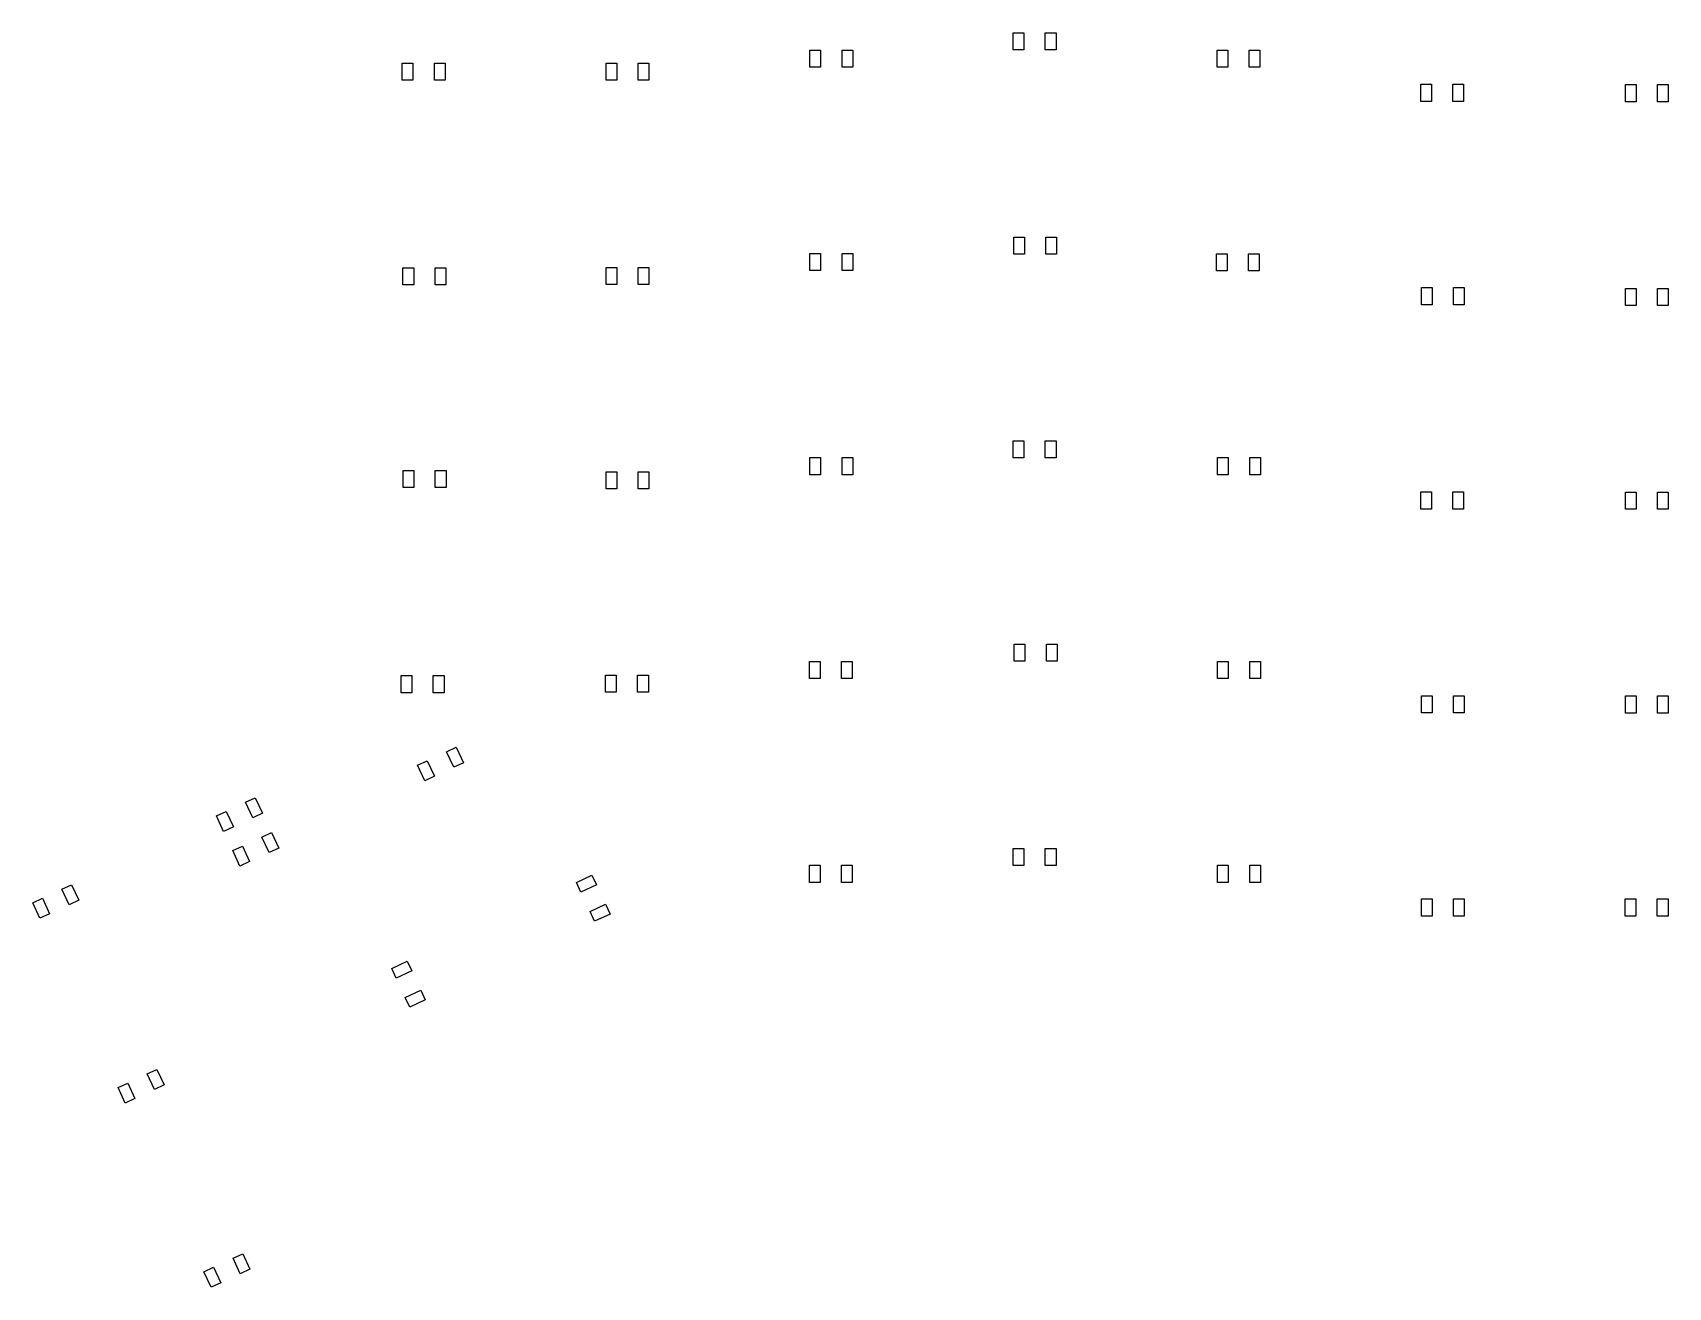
# Model space of a CAD drawing. Extents: x 36 to 189, y -186 to -69.
import ezdxf

# ---------------------------------------------------------------- set-up
doc = ezdxf.new("R2010")
doc.units = 0
doc.header["$MEASUREMENT"] = 0
doc.layers.add('BLACK', color=7, linetype='CONTINUOUS')

msp = doc.modelspace()

# ---------------------------------------------------------------- linework, layer by layer
at = {"layer": 'BLACK', "linetype": 'CONTINUOUS'}
for p, q in [((127.464, -70.6246), (127.464, -69.0246)), ((127.464, -69.0246), (128.464, -69.0246)), ((128.464, -69.0246), (128.464, -70.6246)), ((130.464, -70.6246), (130.464, -69.0246)), ((130.464, -69.0246), (131.464, -69.0246)), ((131.464, -69.0246), (131.464, -70.6246)), ((108.465, -72.2502), (108.465, -70.6502)), ((108.465, -70.6502), (109.465, -70.6502)), ((109.465, -70.6502), (109.465, -72.2502)), ((111.465, -72.2502), (111.465, -70.6502)), ((111.465, -70.6502), (112.465, -70.6502)), ((112.465, -70.6502), (112.465, -72.2502)), ((128.464, -70.6246), (127.464, -70.6246)), ((131.464, -70.6246), (130.464, -70.6246)), ((146.514, -72.2502), (146.514, -70.6502)), ((146.514, -70.6502), (147.514, -70.6502)), ((147.514, -70.6502), (147.514, -72.2502)), ((149.514, -72.2502), (149.514, -70.6502)), ((149.514, -70.6502), (150.514, -70.6502)), ((150.514, -70.6502), (150.514, -72.2502)), ((70.3646, -73.4694), (70.3646, -71.8694)), ((70.3646, -71.8694), (71.3646, -71.8694)), ((71.3646, -71.8694), (71.3646, -73.4694)), ((73.3646, -73.4694), (73.3646, -71.8694)), ((73.3646, -71.8694), (74.3646, -71.8694)), ((74.3646, -71.8694), (74.3646, -73.4694)), ((89.4146, -73.4694), (89.4146, -71.8694)), ((89.4146, -71.8694), (90.4146, -71.8694)), ((90.4146, -71.8694), (90.4146, -73.4694)), ((92.4146, -73.4694), (92.4146, -71.8694)), ((92.4146, -71.8694), (93.4146, -71.8694)), ((93.4146, -71.8694), (93.4146, -73.4694)), ((109.465, -72.2502), (108.465, -72.2502)), ((112.465, -72.2502), (111.465, -72.2502)), ((147.514, -72.2502), (146.514, -72.2502)), ((150.514, -72.2502), (149.514, -72.2502)), ((71.3646, -73.4694), (70.3646, -73.4694)), ((74.3646, -73.4694), (73.3646, -73.4694)), ((90.4146, -73.4694), (89.4146, -73.4694)), ((93.4146, -73.4694), (92.4146, -73.4694)), ((165.564, -75.4506), (165.564, -73.8506)), ((165.564, -73.8506), (166.564, -73.8506)), ((166.564, -73.8506), (166.564, -75.4506)), ((168.564, -75.4506), (168.564, -73.8506)), ((168.564, -73.8506), (169.564, -73.8506)), ((169.564, -73.8506), (169.564, -75.4506)), ((184.69, -75.476), (184.69, -73.876)), ((184.69, -73.876), (185.69, -73.876)), ((185.69, -73.876), (185.69, -75.476)), ((187.69, -75.476), (187.69, -73.876)), ((187.69, -73.876), (188.69, -73.876)), ((188.69, -73.876), (188.69, -75.476)), ((166.564, -75.4506), (165.564, -75.4506)), ((169.564, -75.4506), (168.564, -75.4506)), ((185.69, -75.476), (184.69, -75.476)), ((188.69, -75.476), (187.69, -75.476)), ((127.515, -89.7254), (127.515, -88.1254)), ((127.515, -88.1254), (128.515, -88.1254)), ((128.515, -88.1254), (128.515, -89.7254)), ((130.515, -89.7254), (130.515, -88.1254)), ((130.515, -88.1254), (131.515, -88.1254)), ((131.515, -88.1254), (131.515, -89.7254)), ((108.465, -91.2494), (108.465, -89.6494)), ((108.465, -89.6494), (109.465, -89.6494)), ((109.465, -89.6494), (109.465, -91.2494)), ((111.465, -91.2494), (111.465, -89.6494)), ((111.465, -89.6494), (112.465, -89.6494)), ((112.465, -89.6494), (112.465, -91.2494)), ((128.515, -89.7254), (127.515, -89.7254)), ((131.515, -89.7254), (130.515, -89.7254)), ((146.463, -91.3002), (146.463, -89.7002)), ((146.463, -89.7002), (147.463, -89.7002)), ((147.463, -89.7002), (147.463, -91.3002)), ((149.463, -91.3002), (149.463, -89.7002)), ((149.463, -89.7002), (150.463, -89.7002)), ((150.463, -89.7002), (150.463, -91.3002)), ((70.4281, -92.6083), (70.4281, -91.0083)), ((70.4281, -91.0083), (71.4281, -91.0083)), ((71.4281, -91.0083), (71.4281, -92.6083)), ((73.4281, -92.6083), (73.4281, -91.0083)), ((73.4281, -91.0083), (74.4281, -91.0083)), ((74.4281, -91.0083), (74.4281, -92.6083)), ((89.4146, -92.5702), (89.4146, -90.9702)), ((89.4146, -90.9702), (90.4146, -90.9702)), ((90.4146, -90.9702), (90.4146, -92.5702)), ((92.4146, -92.5702), (92.4146, -90.9702)), ((92.4146, -90.9702), (93.4146, -90.9702)), ((93.4146, -90.9702), (93.4146, -92.5702)), ((109.465, -91.2494), (108.465, -91.2494)), ((112.465, -91.2494), (111.465, -91.2494)), ((147.463, -91.3002), (146.463, -91.3002)), ((150.463, -91.3002), (149.463, -91.3002)), ((71.4281, -92.6083), (70.4281, -92.6083)), ((74.4281, -92.6083), (73.4281, -92.6083)), ((90.4146, -92.5702), (89.4146, -92.5702)), ((93.4146, -92.5702), (92.4146, -92.5702)), ((165.615, -94.4498), (165.615, -92.8498)), ((165.615, -92.8498), (166.615, -92.8498)), ((166.615, -92.8498), (166.615, -94.4498)), ((168.615, -94.4498), (168.615, -92.8498)), ((168.615, -92.8498), (169.615, -92.8498)), ((169.615, -92.8498), (169.615, -94.4498)), ((184.69, -94.526), (184.69, -92.926)), ((184.69, -92.926), (185.69, -92.926)), ((185.69, -92.926), (185.69, -94.526)), ((187.69, -94.526), (187.69, -92.926)), ((187.69, -92.926), (188.69, -92.926)), ((188.69, -92.926), (188.69, -94.526)), ((166.615, -94.4498), (165.615, -94.4498)), ((169.615, -94.4498), (168.615, -94.4498)), ((185.69, -94.526), (184.69, -94.526)), ((188.69, -94.526), (187.69, -94.526)), ((127.464, -108.775), (127.464, -107.175)), ((127.464, -107.175), (128.464, -107.175)), ((128.464, -107.175), (128.464, -108.775)), ((130.464, -108.775), (130.464, -107.175)), ((130.464, -107.175), (131.464, -107.175)), ((131.464, -107.175), (131.464, -108.775)), ((70.451, -111.544), (70.451, -109.944)), ((70.451, -109.944), (71.451, -109.944)), ((71.451, -109.944), (71.451, -111.544)), ((73.451, -111.544), (73.451, -109.944)), ((73.451, -109.944), (74.451, -109.944)), ((74.451, -109.944), (74.451, -111.544)), ((108.465, -110.35), (108.465, -108.75)), ((108.465, -108.75), (109.465, -108.75)), ((109.465, -108.75), (109.465, -110.35)), ((111.465, -110.35), (111.465, -108.75)), ((111.465, -108.75), (112.465, -108.75)), ((112.465, -108.75), (112.465, -110.35)), ((128.464, -108.775), (127.464, -108.775)), ((131.464, -108.775), (130.464, -108.775)), ((146.565, -110.35), (146.565, -108.75)), ((146.565, -108.75), (147.565, -108.75)), ((147.565, -108.75), (147.565, -110.35)), ((149.565, -110.35), (149.565, -108.75)), ((149.565, -108.75), (150.565, -108.75)), ((150.565, -108.75), (150.565, -110.35)), ((71.451, -111.544), (70.451, -111.544)), ((74.451, -111.544), (73.451, -111.544)), ((89.4146, -111.671), (89.4146, -110.071)), ((89.4146, -110.071), (90.4146, -110.071)), ((90.4146, -110.071), (90.4146, -111.671)), ((92.4146, -111.671), (92.4146, -110.071)), ((92.4146, -110.071), (93.4146, -110.071)), ((93.4146, -110.071), (93.4146, -111.671)), ((109.465, -110.35), (108.465, -110.35)), ((112.465, -110.35), (111.465, -110.35)), ((147.565, -110.35), (146.565, -110.35)), ((150.565, -110.35), (149.565, -110.35)), ((90.4146, -111.671), (89.4146, -111.671)), ((93.4146, -111.671), (92.4146, -111.671)), ((165.564, -113.551), (165.564, -111.951)), ((165.564, -111.951), (166.564, -111.951)), ((166.564, -111.951), (166.564, -113.551)), ((168.564, -113.551), (168.564, -111.951)), ((168.564, -111.951), (169.564, -111.951)), ((169.564, -111.951), (169.564, -113.551)), ((184.69, -113.576), (184.69, -111.976)), ((184.69, -111.976), (185.69, -111.976)), ((185.69, -111.976), (185.69, -113.576)), ((187.69, -113.576), (187.69, -111.976)), ((187.69, -111.976), (188.69, -111.976)), ((188.69, -111.976), (188.69, -113.576)), ((166.564, -113.551), (165.564, -113.551)), ((169.564, -113.551), (168.564, -113.551)), ((185.69, -113.576), (184.69, -113.576)), ((188.69, -113.576), (187.69, -113.576)), ((127.565, -127.775), (127.565, -126.175)), ((127.565, -126.175), (128.565, -126.175)), ((128.565, -126.175), (128.565, -127.775)), ((130.565, -127.775), (130.565, -126.175)), ((130.565, -126.175), (131.565, -126.175)), ((131.565, -126.175), (131.565, -127.775)), ((108.414, -129.4), (108.414, -127.8)), ((108.414, -127.8), (109.414, -127.8)), ((109.414, -127.8), (109.414, -129.4)), ((111.414, -129.4), (111.414, -127.8)), ((111.414, -127.8), (112.414, -127.8)), ((112.414, -127.8), (112.414, -129.4)), ((128.565, -127.775), (127.565, -127.775)), ((131.565, -127.775), (130.565, -127.775)), ((146.565, -129.4), (146.565, -127.8)), ((146.565, -127.8), (147.565, -127.8)), ((147.565, -127.8), (147.565, -129.4)), ((149.565, -129.4), (149.565, -127.8)), ((149.565, -127.8), (150.565, -127.8)), ((150.565, -127.8), (150.565, -129.4)), ((70.2659, -130.726), (70.2659, -129.126)), ((70.2659, -129.126), (71.2659, -129.126)), ((71.2659, -129.126), (71.2659, -130.726)), ((73.2659, -130.726), (73.2659, -129.126)), ((73.2659, -129.126), (74.2659, -129.126)), ((74.2659, -129.126), (74.2659, -130.726)), ((89.3638, -130.67), (89.3638, -129.07)), ((89.3638, -129.07), (90.3638, -129.07)), ((90.3638, -129.07), (90.3638, -130.67)), ((92.3638, -130.67), (92.3638, -129.07)), ((92.3638, -129.07), (93.3638, -129.07)), ((93.3638, -129.07), (93.3638, -130.67)), ((109.414, -129.4), (108.414, -129.4)), ((112.414, -129.4), (111.414, -129.4)), ((147.565, -129.4), (146.565, -129.4)), ((150.565, -129.4), (149.565, -129.4)), ((71.2659, -130.726), (70.2659, -130.726)), ((74.2659, -130.726), (73.2659, -130.726)), ((90.3638, -130.67), (89.3638, -130.67)), ((93.3638, -130.67), (92.3638, -130.67)), ((165.615, -132.601), (165.615, -131.001)), ((165.615, -131.001), (166.615, -131.001)), ((166.615, -131.001), (166.615, -132.601)), ((168.615, -132.601), (168.615, -131.001)), ((168.615, -131.001), (169.615, -131.001)), ((169.615, -131.001), (169.615, -132.601)), ((184.69, -132.626), (184.69, -131.026)), ((184.69, -131.026), (185.69, -131.026)), ((185.69, -131.026), (185.69, -132.626)), ((187.69, -132.626), (187.69, -131.026)), ((187.69, -131.026), (188.69, -131.026)), ((188.69, -131.026), (188.69, -132.626)), ((166.615, -132.601), (165.615, -132.601)), ((169.615, -132.601), (168.615, -132.601)), ((185.69, -132.626), (184.69, -132.626)), ((188.69, -132.626), (187.69, -132.626)), ((74.5076, -136.241), (75.4139, -135.818)), ((75.4139, -135.818), (76.0901, -137.268)), ((71.7887, -137.509), (72.695, -137.086)), ((72.4649, -138.959), (71.7887, -137.509)), ((72.695, -137.086), (73.3712, -138.536)), ((75.1838, -137.691), (74.5076, -136.241)), ((76.0901, -137.268), (75.1838, -137.691)), ((73.3712, -138.536), (72.4649, -138.959)), ((55.7116, -140.965), (56.6179, -140.543)), ((56.6179, -140.543), (57.2941, -141.993)), ((52.9927, -142.233), (53.899, -141.811)), ((53.899, -141.811), (54.5752, -143.261)), ((56.3878, -142.415), (55.7116, -140.965)), ((57.2941, -141.993), (56.3878, -142.415)), ((53.6689, -143.683), (52.9927, -142.233)), ((54.5752, -143.261), (53.6689, -143.683)), ((54.5167, -145.484), (55.423, -145.062)), ((55.423, -145.062), (56.0992, -146.512)), ((57.2356, -144.217), (58.1419, -143.794)), ((57.9118, -145.667), (57.2356, -144.217)), ((58.1419, -143.794), (58.8181, -145.244)), ((55.1929, -146.934), (54.5167, -145.484)), ((56.0992, -146.512), (55.1929, -146.934)), ((58.8181, -145.244), (57.9118, -145.667)), ((127.464, -146.875), (127.464, -145.275)), ((127.464, -145.275), (128.464, -145.275)), ((128.464, -145.275), (128.464, -146.875)), ((130.464, -146.875), (130.464, -145.275)), ((130.464, -145.275), (131.464, -145.275)), ((131.464, -145.275), (131.464, -146.875)), ((86.6439, -148.462), (88.094, -147.785)), ((88.094, -147.785), (88.5166, -148.692)), ((108.414, -148.45), (108.414, -146.85)), ((108.414, -146.85), (109.414, -146.85)), ((109.414, -146.85), (109.414, -148.45)), ((111.414, -148.45), (111.414, -146.85)), ((111.414, -146.85), (112.414, -146.85)), ((112.414, -146.85), (112.414, -148.45)), ((128.464, -146.875), (127.464, -146.875)), ((131.464, -146.875), (130.464, -146.875)), ((146.565, -148.45), (146.565, -146.85)), ((146.565, -146.85), (147.565, -146.85)), ((147.565, -146.85), (147.565, -148.45)), ((149.565, -148.45), (149.565, -146.85)), ((149.565, -146.85), (150.565, -146.85)), ((150.565, -146.85), (150.565, -148.45)), ((38.5412, -149.093), (39.4475, -148.671)), ((39.2174, -150.543), (38.5412, -149.093)), ((39.4475, -148.671), (40.1237, -150.121)), ((87.0665, -149.368), (86.6439, -148.462)), ((88.5166, -148.692), (87.0665, -149.368)), ((109.414, -148.45), (108.414, -148.45)), ((112.414, -148.45), (111.414, -148.45)), ((147.565, -148.45), (146.565, -148.45)), ((150.565, -148.45), (149.565, -148.45)), ((35.8223, -150.361), (36.7286, -149.939)), ((36.4985, -151.811), (35.8223, -150.361)), ((36.7286, -149.939), (37.4048, -151.389)), ((40.1237, -150.121), (39.2174, -150.543)), ((87.9118, -151.181), (89.3619, -150.504)), ((88.3344, -152.087), (87.9118, -151.181)), ((89.3619, -150.504), (89.7845, -151.411)), ((165.615, -151.6), (165.615, -150)), ((165.615, -150), (166.615, -150)), ((166.615, -150), (166.615, -151.6)), ((168.615, -151.6), (168.615, -150)), ((168.615, -150), (169.615, -150)), ((169.615, -150), (169.615, -151.6)), ((184.665, -151.6), (184.665, -150)), ((184.665, -150), (185.665, -150)), ((185.665, -150), (185.665, -151.6)), ((187.665, -151.6), (187.665, -150)), ((187.665, -150), (188.665, -150)), ((188.665, -150), (188.665, -151.6)), ((37.4048, -151.389), (36.4985, -151.811)), ((89.7845, -151.411), (88.3344, -152.087)), ((166.615, -151.6), (165.615, -151.6)), ((169.615, -151.6), (168.615, -151.6)), ((185.665, -151.6), (184.665, -151.6)), ((188.665, -151.6), (187.665, -151.6)), ((69.3719, -156.488), (70.822, -155.812)), ((70.822, -155.812), (71.2446, -156.718)), ((69.7945, -157.394), (69.3719, -156.488)), ((71.2446, -156.718), (69.7945, -157.394)), ((70.6398, -159.207), (72.0899, -158.531)), ((72.0899, -158.531), (72.5125, -159.437)), ((71.0624, -160.113), (70.6398, -159.207)), ((72.5125, -159.437), (71.0624, -160.113)), ((46.5168, -166.365), (47.4231, -165.943)), ((47.193, -167.815), (46.5168, -166.365)), ((47.4231, -165.943), (48.0993, -167.393)), ((43.7979, -167.633), (44.7042, -167.211)), ((44.4741, -169.083), (43.7979, -167.633)), ((44.7042, -167.211), (45.3804, -168.661)), ((48.0993, -167.393), (47.193, -167.815)), ((45.3804, -168.661), (44.4741, -169.083)), ((54.5432, -183.587), (55.4495, -183.164)), ((55.4495, -183.164), (56.1257, -184.614)), ((51.8243, -184.854), (52.7306, -184.432)), ((52.5005, -186.304), (51.8243, -184.854)), ((52.7306, -184.432), (53.4068, -185.882)), ((55.2194, -185.037), (54.5432, -183.587)), ((56.1257, -184.614), (55.2194, -185.037)), ((53.4068, -185.882), (52.5005, -186.304))]:
    msp.add_line(p, q, dxfattribs=at)

doc.saveas('drawing.dxf')
